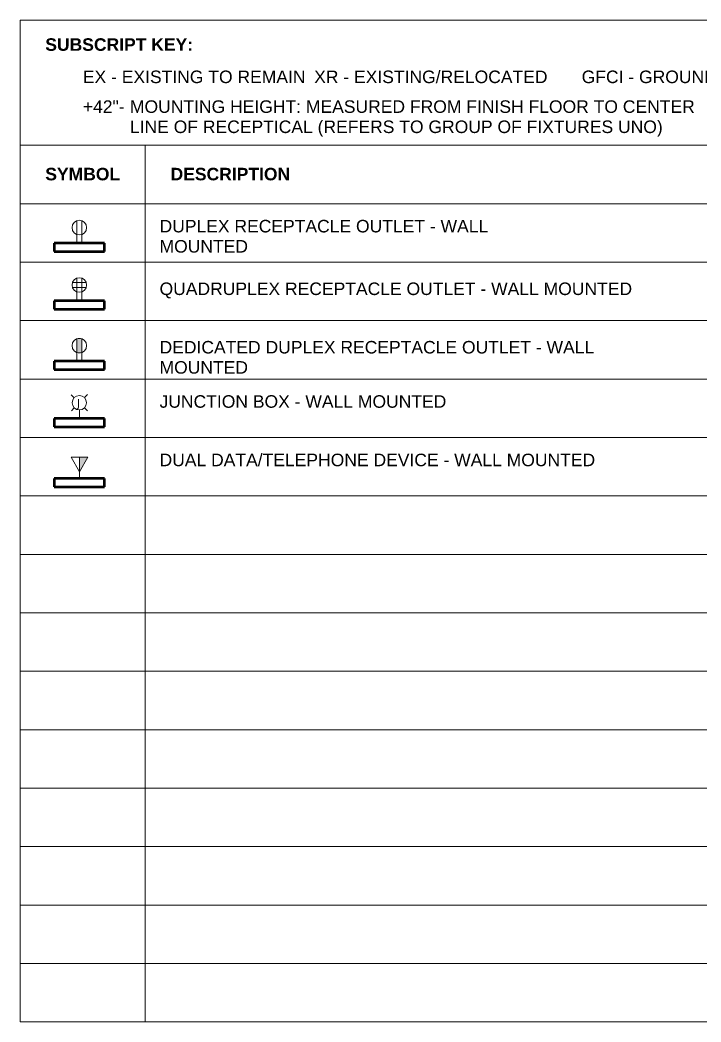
# Model space of a CAD drawing. Header units: inches. Extents: x 1 to 4333, y -575 to 1753.
# Drawn here: x 1 to 491, y -527 to 193 of the extents above; entities that cross this region are included whole.
import ezdxf

# ---------------------------------------------------------------- set-up
doc = ezdxf.new("R2010")
doc.units = ezdxf.units.IN
doc.header["$MEASUREMENT"] = 0
for name, color, linetype, lineweight in [('A-ANNO-NOTE', 131, 'Continuous', 20), ('A-DETL-THIN', 151, 'Continuous', 9), ('A-WALL', 113, 'Continuous', 50), ('G-ANNO-TEXT', 231, 'Continuous', 9)]:
    doc.layers.add(name, color=color, linetype=linetype, lineweight=lineweight)
doc.styles.add('Arial', font='arial.ttf', dxfattribs={"height": 9})
doc.styles.add('Arial_B', font='arialbd.ttf', dxfattribs={"height": 9})
doc.styles.add('Tahoma', font='tahoma.ttf', dxfattribs={"height": 6})

# ---------------------------------------------------------------- blocks, each defined once
blk = doc.blocks.new('Family - ___-132026-_A1006 - Tel_Data_Elec Legend')
at = {"layer": 'A-ANNO-NOTE'}
for p, q in [((42.34, 32.83), (42.34, 49.03)), ((45.82, 32.83), (45.82, 49.03))]:
    blk.add_line(p, q, dxfattribs=at)
blk.add_circle((44.08, 44.08), 5.25, dxfattribs=at)
at = {"layer": 'A-WALL'}
for p, q in [((62.09, 32.83), (26.09, 32.83)), ((26.09, 32.83), (26.09, 26.83)), ((62.09, 26.83), (62.09, 32.83)), ((26.09, 26.83), (62.09, 26.83))]:
    blk.add_line(p, q, dxfattribs=at)
blk = doc.blocks.new('Family - ___-132060-_A1006 - Tel_Data_Elec Legend')
at = {"layer": 'A-ANNO-NOTE'}
for p, q in [((40.4, -78.13), (38.28, -76.01)), ((47.7, -78.07), (49.82, -75.94)), ((40.47, -85.42), (38.34, -87.55)), ((47.76, -85.36), (49.89, -87.48)), ((44.08, -92.99), (44.08, -86.9))]:
    blk.add_line(p, q, dxfattribs=at)
blk.add_circle((44.08, -81.75), 5.16, dxfattribs=at)
at = {"layer": 'A-WALL'}
for p, q in [((62.09, -92.99), (26.09, -92.99)), ((26.09, -92.99), (26.09, -98.99)), ((62.09, -98.99), (62.09, -92.99)), ((26.09, -98.99), (62.09, -98.99))]:
    blk.add_line(p, q, dxfattribs=at)
at = {"layer": 'A-ANNO-NOTE', "lineweight": 9, "insert": (42.39, -78.98), "char_height": 6, "width": 3.939, "attachment_point": 1, "style": 'Tahoma'}
blk.add_mtext('J', dxfattribs=at)
blk = doc.blocks.new('Family - ___-132090-_A1006 - Tel_Data_Elec Legend')
at = {"layer": 'A-ANNO-NOTE'}
for p, q in [((42.34, -8.41), (42.34, 7.79)), ((45.82, -8.41), (45.82, 7.79)), ((49.03, 4.58), (39.13, 4.58)), ((49.03, 1.1), (39.13, 1.1))]:
    blk.add_line(p, q, dxfattribs=at)
blk.add_circle((44.08, 2.84), 5.25, dxfattribs=at)
at = {"layer": 'A-WALL'}
for p, q in [((62.09, -8.41), (26.09, -8.41)), ((26.09, -8.41), (26.09, -14.41)), ((62.09, -14.41), (62.09, -8.41)), ((26.09, -14.41), (62.09, -14.41))]:
    blk.add_line(p, q, dxfattribs=at)
blk = doc.blocks.new('Family - ___-132180-_A1006 - Tel_Data_Elec Legend')
at = {"layer": 'A-ANNO-NOTE', "lineweight": 9}
blk.add_hatch(color=256, dxfattribs=at).paths.add_polyline_path([(44.09, -131.3), (50.09, -120.84), (44.09, -120.84)], flags=0)
at = {"layer": 'A-ANNO-NOTE'}
for p, q in [((44.09, -131.3), (38.09, -120.84)), ((50.09, -120.84), (38.09, -120.84)), ((50.09, -120.84), (44.09, -120.84)), ((44.09, -120.84), (44.09, -131.3)), ((44.09, -131.3), (50.09, -120.84)), ((44.09, -136.22), (44.09, -120.84)), ((44.09, -131.3), (50.09, -120.84))]:
    blk.add_line(p, q, dxfattribs=at)
at = {"layer": 'A-WALL'}
for p, q in [((62.09, -136.22), (26.09, -136.22)), ((26.09, -136.22), (26.09, -142.22)), ((62.09, -142.22), (62.09, -136.22)), ((26.09, -142.22), (62.09, -142.22))]:
    blk.add_line(p, q, dxfattribs=at)
blk = doc.blocks.new('Family - ___-2629881-_A1006 - Tel_Data_Elec Legend')
at = {"layer": 'A-ANNO-NOTE', "lineweight": 9}
for points in [[(42.34, -45.68), (43.73, -35.49), (42.91, -35.61)], [(43.85, -45.97), (43.73, -35.49), (42.34, -45.68)], [(42.34, -45.68), (42.91, -35.61), (42.45, -35.74)], [(42.34, -45.68), (42.45, -35.74), (42.34, -35.78)], [(43.85, -45.97), (44.44, -45.97), (43.73, -35.49)], [(44.44, -45.97), (45.02, -45.89), (43.73, -35.49)], [(45.71, -45.72), (45.82, -35.78), (43.73, -35.49)], [(45.02, -45.89), (45.71, -45.72), (43.73, -35.49)], [(45.82, -35.78), (44.44, -35.49), (43.73, -35.49)], [(45.49, -35.67), (45.26, -35.61), (44.44, -35.49)], [(45.82, -35.78), (45.49, -35.67), (44.44, -35.49)], [(45.71, -45.72), (45.82, -45.68), (45.82, -35.78)], [(43.85, -45.97), (42.34, -45.68), (42.91, -45.85)]]:
    blk.add_hatch(color=256, dxfattribs=at).paths.add_polyline_path(points, flags=0)
at = {"layer": 'A-ANNO-NOTE'}
for p, q in [((42.34, -35.78), (42.34, -45.68)), ((42.34, -51.98), (42.34, -35.78)), ((45.82, -45.68), (45.82, -35.78)), ((45.82, -51.98), (45.82, -35.78))]:
    blk.add_line(p, q, dxfattribs=at)
blk.add_circle((44.08, -40.73), 5.25, dxfattribs=at)
for start, end in [(70.62074, 109.37926), (250.62074, 289.37926)]:
    blk.add_arc((44.08, -40.73), 5.25, start, end, dxfattribs=at)
at = {"layer": 'A-WALL'}
for p, q in [((62.09, -51.98), (26.09, -51.98)), ((26.09, -51.98), (26.09, -57.98)), ((62.09, -57.98), (62.09, -51.98)), ((26.09, -57.98), (62.09, -57.98))]:
    blk.add_line(p, q, dxfattribs=at)

msp = doc.modelspace()

# ---------------------------------------------------------------- linework, layer by layer
at = {"layer": 'A-DETL-THIN'}
for p, q in [((1.48, 193.26), (728.97, 193.26)), ((1.48, -526.74), (1.48, 193.26)), ((1.48, 103.26), (728.97, 103.26)), ((91.48, -526.74), (91.48, 103.26)), ((1.48, 61.26), (728.97, 61.26)), ((1.48, 19.26), (728.97, 19.26)), ((1.48, -22.74), (728.97, -22.74)), ((1.48, -64.74), (728.97, -64.74)), ((1.48, -106.74), (728.97, -106.74)), ((1.48, -148.74), (728.97, -148.74)), ((1.48, -190.74), (728.97, -190.74)), ((1.48, -232.74), (728.97, -232.74)), ((1.48, -274.74), (728.97, -274.74)), ((1.48, -316.74), (728.97, -316.74)), ((1.48, -358.74), (728.97, -358.74)), ((1.48, -400.74), (728.97, -400.74)), ((1.48, -442.74), (728.97, -442.74)), ((1.48, -484.74), (728.97, -484.74)), ((1.48, -484.74), (728.97, -484.74)), ((728.97, -526.74), (1.48, -526.74))]:
    msp.add_line(p, q, dxfattribs=at)

# ---------------------------------------------------------------- block references
at = {"lineweight": 13}
for name in ['Family - ___-132026-_A1006 - Tel_Data_Elec Legend', 'Family - ___-132090-_A1006 - Tel_Data_Elec Legend', 'Family - ___-2629881-_A1006 - Tel_Data_Elec Legend', 'Family - ___-132060-_A1006 - Tel_Data_Elec Legend', 'Family - ___-132180-_A1006 - Tel_Data_Elec Legend']:
    msp.add_blockref(name, (0, 0), dxfattribs=at)

# ---------------------------------------------------------------- texts
at = {"layer": 'G-ANNO-TEXT', "color": 7, "char_height": 9, "attachment_point": 1}
for s, insert, width, style in [('SUBSCRIPT KEY:', (19.61, 180.14), 130.29, 'Arial_B'), ('EX - EXISTING TO REMAIN', (46.61, 156.94), 195.132, 'Arial'), ('XR - EXISTING/RELOCATED', (212.79, 156.94), 204.828, 'Arial'), ('GFCI - GROUND FAULT CIRCUIT INTERRUPTER', (404.95, 156.94), 352.692, 'Arial'), ('+42"-', (46.61, 135.55), 36.663, 'Arial'), ('MOUNTING HEIGHT: MEASURED FROM FINISH FLOOR TO CENTER ', (80.43, 135.55), 502.677, 'Arial'), ('LINE OF RECEPTICAL (REFERS TO GROUP OF FIXTURES UNO)', (80.43, 121.05), 469.347, 'Arial'), ('SYMBOL', (19.61, 87.06), 66.054, 'Arial_B'), ('DESCRIPTION', (109.61, 87.06), 105.444, 'Arial_B'), ('DUPLEX RECEPTACLE OUTLET - WALL ', (101.7, 49.64), 294.213, 'Arial'), ('MOUNTED', (101.7, 35.14), 78.477, 'Arial'), ('QUADRUPLEX RECEPTACLE OUTLET - WALL MOUNTED', (101.7, 4.64), 417.534, 'Arial'), ('DEDICATED DUPLEX RECEPTACLE OUTLET - WALL ', (101.7, -37.36), 387.537, 'Arial'), ('MOUNTED', (101.7, -51.86), 78.477, 'Arial'), ('JUNCTION BOX - WALL MOUNTED', (101.7, -76.36), 253.611, 'Arial'), ('DUAL DATA/TELEPHONE DEVICE - WALL MOUNTED', (101.7, -118.36), 384.81, 'Arial')]:
    msp.add_mtext(s, dxfattribs=dict(at, insert=insert, width=width, style=style))

doc.saveas('drawing.dxf')
